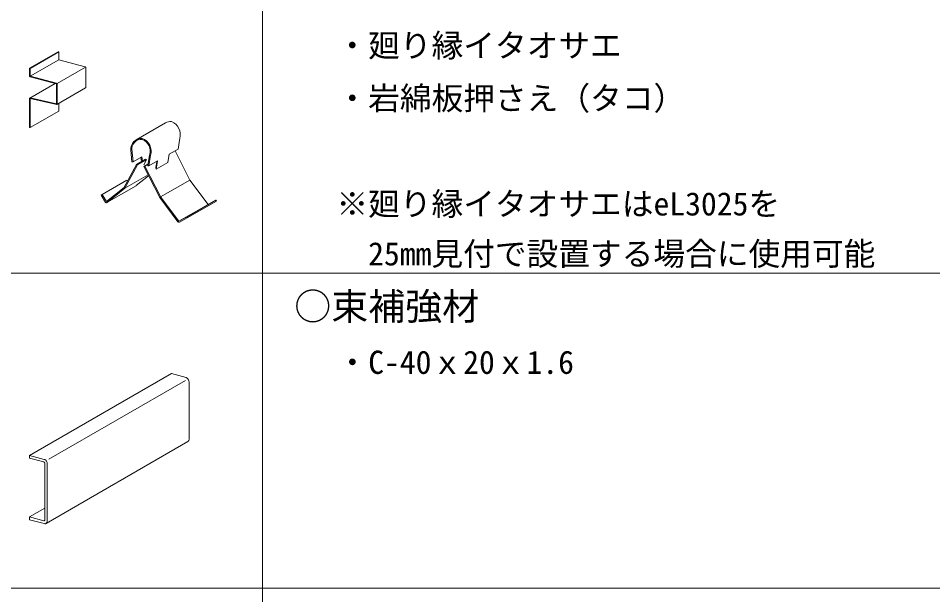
# Model space of a CAD drawing. Units: millimetres on the paper, enlarged 10 times, with parts at other scales. Extents: x -1950 to 1950, y -1347 to 1325.
# Drawn here: x -930.6 to -497.9, y 516 to 788.9 of the extents above; entities that cross this region are included whole.
import ezdxf
from ezdxf.enums import TextEntityAlignment as Align

# ---------------------------------------------------------------- set-up
doc = ezdxf.new("R2010")
doc.units = ezdxf.units.MM
doc.header["$LTSCALE"] = 10
for name, color, linetype, lineweight in [('1-4_ブレース・補強材', 4, 'Continuous', 9), ('F-1_吊り材', 7, 'Continuous', 18), ('F-3_野縁', 3, 'Continuous', 18), ('F-6_文字', 7, 'Continuous', 18)]:
    doc.layers.add(name, color=color, linetype=linetype, lineweight=lineweight)
doc.styles.add('ＭＳ ゴシック', font='')
doc.styles.get('ＭＳ ゴシック').set_extended_font_data('MS Gothic')

msp = doc.modelspace()

# ---------------------------------------------------------------- linework, layer by layer
at = {"layer": '1-4_ブレース・補強材'}
for p, q in [((-925.21, 581.97), (-858.14, 620.7)), ((-851.18, 618.84), (-858.14, 620.7)), ((-916.12, 580.17), (-851.49, 617.48)), ((-849.79, 589.66), (-849.79, 616.86)), ((-917.43, 549.8), (-850.36, 588.53)), ((-925.21, 581.97), (-925.21, 581.01)), ((-917.98, 578.12), (-917.98, 551.56)), ((-916.87, 550.94), (-916.87, 578.14)), ((-925.21, 552.85), (-917.98, 557.03)), ((-925.21, 552.53), (-925.21, 551.57))]:
    msp.add_line(p, q, dxfattribs=at)
for points in [[(-849.79, 616.86), (-849.81, 617.15), (-849.87, 617.43), (-849.98, 617.71), (-850.12, 617.98), (-850.29, 618.22), (-850.49, 618.43), (-850.71, 618.61), (-850.94, 618.75), (-851.18, 618.84)], [(-850.36, 588.53), (-850.18, 588.66), (-850.02, 588.84), (-849.91, 589.05), (-849.83, 589.29), (-849.79, 589.56), (-849.79, 589.66)], [(-918.26, 580.11), (-925.21, 581.97), (-925.21, 580.69), (-918.53, 578.9)], [(-916.87, 578.14), (-916.89, 578.42), (-916.95, 578.71), (-917.05, 578.99), (-917.19, 579.25), (-917.36, 579.5), (-917.56, 579.71), (-917.78, 579.89), (-918.01, 580.02), (-918.26, 580.11)], [(-917.98, 578.12), (-917.99, 578.23), (-918.01, 578.34), (-918.05, 578.46), (-918.11, 578.56), (-918.18, 578.66), (-918.26, 578.74), (-918.34, 578.82), (-918.44, 578.87), (-918.53, 578.9)], [(-918.26, 549.71), (-925.21, 551.57), (-925.21, 552.85), (-918.53, 551.06)], [(-918.53, 551.06), (-918.44, 551.05), (-918.34, 551.05), (-918.26, 551.08), (-918.18, 551.12), (-918.11, 551.18), (-918.05, 551.26), (-918.01, 551.35), (-917.99, 551.45), (-917.98, 551.56)], [(-918.26, 549.71), (-918.01, 549.67), (-917.78, 549.68), (-917.56, 549.74), (-917.36, 549.85), (-917.19, 550), (-917.05, 550.19), (-916.95, 550.41), (-916.89, 550.67), (-916.87, 550.94)]]:
    msp.add_lwpolyline(points, dxfattribs=at)
at = {"layer": 'F-1_吊り材'}
for p, q in [((-925.21, 765.28), (-911.7, 773.08)), ((-924.94, 765.21), (-911.43, 773.01)), ((-924.94, 761.51), (-911.43, 769.31)), ((-911.43, 769.31), (-898.92, 765.96)), ((-925.21, 765.28), (-924.94, 765.21)), ((-925.21, 765.28), (-925.21, 761.57)), ((-924.94, 765.21), (-924.94, 761.51)), ((-912.25, 758.04), (-898.74, 765.84)), ((-898.66, 765.64), (-898.66, 756.19)), ((-913.19, 758.06), (-925.08, 751.19)), ((-924.94, 761.51), (-912.43, 758.16)), ((-924.94, 761.21), (-912.43, 757.86)), ((-912.43, 757.86), (-912.43, 748.44)), ((-912.17, 757.84), (-912.17, 748.39)), ((-898.76, 755.97), (-912.29, 748.16)), ((-925.21, 750.98), (-925.21, 737.28)), ((-924.94, 751.22), (-912.43, 748.44)), ((-924.94, 750.92), (-924.94, 737.21)), ((-912.42, 748.14), (-924.94, 750.92)), ((-911.43, 748.65), (-911.43, 745.01)), ((-924.94, 737.21), (-911.43, 745.01)), ((-925.21, 737.28), (-924.94, 737.21)), ((-874.78, 731.39), (-860.93, 739.39)), ((-854.16, 732.13), (-854.97, 727.03)), ((-876.26, 720.97), (-876.83, 727.04)), ((-859.13, 724.63), (-854.97, 727.03)), ((-876.8, 720.92), (-877.33, 726.58)), ((-872.53, 723.13), (-872.27, 721.13)), ((-859.15, 724.62), (-859.77, 720.72)), ((-856.42, 726.2), (-849.34, 712.29)), ((-874.6, 719.78), (-880.63, 708.73)), ((-874.14, 719.53), (-880.17, 708.48)), ((-876.8, 720.92), (-876.26, 720.97)), ((-874.6, 719.79), (-870.32, 722.26)), ((-874.14, 719.53), (-874.59, 719.79)), ((-869.87, 721.99), (-871.2, 719.55)), ((-871.12, 718.73), (-869.21, 719.84)), ((-871.11, 718.72), (-871.12, 718.73)), ((-871.11, 718.72), (-863.65, 704.06)), ((-870.65, 718.95), (-863.19, 704.29)), ((-865.08, 721.2), (-865.55, 718.26)), ((-864.69, 721.42), (-865.31, 717.52)), ((-865.31, 717.52), (-859.77, 720.72)), ((-880.17, 708.48), (-869.15, 714.85)), ((-868.91, 714.39), (-874.74, 709.71)), ((-865.31, 717.52), (-865.55, 718.26)), ((-890.9, 705.52), (-879.25, 712.24)), ((-888.67, 701.66), (-874.82, 709.66)), ((-863.25, 704.36), (-849.39, 712.36)), ((-890.84, 705.55), (-891.32, 705.27)), ((-880.17, 708.48), (-888.6, 701.71)), ((-889.29, 701.78), (-891.32, 705.27)), ((-863.65, 704.06), (-855.09, 692.58)), ((-850.93, 694.86), (-837.08, 702.85)), ((-836.83, 702.41), (-850.68, 694.41)), ((-837.07, 702.86), (-836.83, 702.41)), ((-840.79, 700.84), (-854.64, 692.84)), ((-854.34, 692.42), (-850.68, 694.41)), ((-850.93, 694.86), (-850.68, 694.41))]:
    msp.add_line(p, q, dxfattribs=at)
for points in [[(-911.7, 773.08), (-911.43, 773.01), (-911.43, 769.31)], [(-876.26, 720.97), (-872.11, 723.37), (-871.85, 721.37)], [(-868.48, 724.21), (-869.28, 719.18), (-869.3, 719.1), (-868.83, 719.03)], [(-868.03, 724.08), (-868.83, 719.03), (-864.67, 721.43)], [(-874.14, 719.53), (-869.87, 721.99), (-870.32, 722.26)], [(-871.12, 718.73), (-870.65, 718.95), (-869.19, 719.8)], [(-849.39, 712.36), (-840.79, 700.84), (-837.07, 702.86)], [(-880.48, 708.86), (-888.85, 702.13), (-890.84, 705.55)], [(-863.25, 704.36), (-854.64, 692.84), (-850.93, 694.86)]]:
    msp.add_lwpolyline(points, dxfattribs=at)
for centre, radius, start, end in [((-899.01, 765.61), 0.357, 4.1766, 74.5513), ((-924.82, 761.57), 0.382, 181.0854, 251.46), ((-912.52, 757.81), 0.357, 4.1766, 74.5513), ((-898.88, 756.13), 0.195, 297.8089, 326.6174), ((-898.97, 756.2), 0.31, 324.0998, 357.193), ((-924.96, 750.98), 0.242, 85.5696, 180.1758), ((-912.38, 748.35), 0.214, 256.7203, 292.267), ((-912.39, 748.33), 0.195, 297.8089, 326.6174), ((-912.48, 748.4), 0.31, 324.0998, 357.193), ((-858.37, 734.96), 5.12, 86.4816, 120), ((-860.44, 733.97), 6.55, 343.2663, 68.6443), ((-872.23, 726.96), 5.12, 86.4816, 184.3441), ((-872.34, 727.12), 4.49, 84.279, 188.8406), ((-874.3, 725.97), 6.55, 343.2663, 68.6443), ((-874.02, 726.13), 5.86, 340.8426, 68.6931), ((-875.05, 710.07), 0.471, 300, 310.8541), ((-888.91, 702.07), 0.471, 216.9256, 310.8541), ((-854.62, 692.96), 0.6, 218.4624, 296.9945)]:
    msp.add_arc(centre, radius, start, end, dxfattribs=at)
at = {"layer": 'F-3_野縁', "color": 4, "lineweight": 9}
msp.add_line((-815, 1265), (-815, 370.03), dxfattribs=at)
at = {"layer": 'F-3_野縁'}
for p, q in [((-1910, 668.2), (-20, 668.2)), ((-1910, 519.12), (-20, 519.12))]:
    msp.add_line(p, q, dxfattribs=at)

# ---------------------------------------------------------------- texts
at = {"layer": 'F-6_文字', "style": 'ＭＳ ゴシック'}
for s, height, p in [('・廻り縁イタオサエ', 11, (-780.04, 767.29)), ('・岩綿板押さえ（タコ）', 11, (-780.04, 742.29)), ('※廻り縁イタオサエはeL3025を', 11, (-780.04, 692.29)), ('\u300025mm見付で設置する場合に使用可能', 11, (-780.04, 668.66)), ('○束補強材', 12.83, (-800, 642.29)), ('・C-40ｘ20ｘ1.6', 11, (-780, 617.29))]:
    msp.add_text(s, height=height, dxfattribs=at).set_placement(p, align=Align.BOTTOM_LEFT)

doc.saveas('drawing.dxf')
